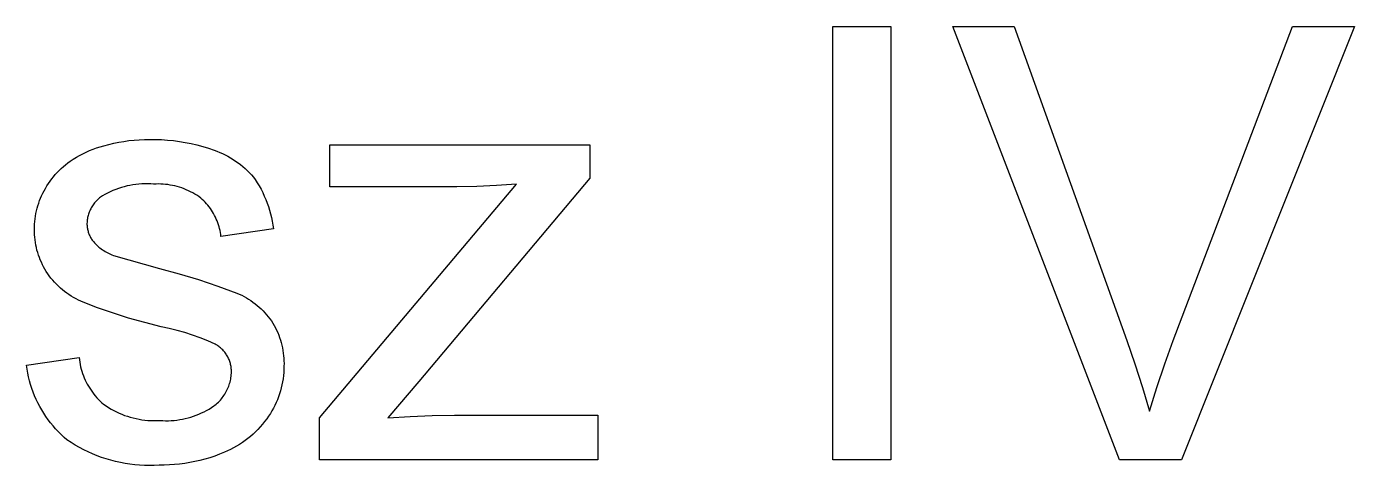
# Model space of a CAD drawing. Header units: millimetres. Extents: x 0 to 4468, y 0 to 3122.
# Drawn here: x 3048.6 to 3137.7, y 196.4 to 225.8 of the extents above; entities that cross this region are included whole.
import ezdxf

# ---------------------------------------------------------------- set-up
doc = ezdxf.new("R2010")
doc.units = ezdxf.units.MM
doc.header["$MEASUREMENT"] = 0
doc.layers.add('Domyślny', color=7, linetype='Continuous', true_color=0x000000)

msp = doc.modelspace()

# ---------------------------------------------------------------- linework, layer by layer
at = {"layer": 'Domyślny'}
for p, q in [((3102.699, 196.75), (3102.699, 225.847)), ((3102.699, 225.847), (3106.578, 225.847)), ((3106.578, 225.847), (3106.578, 196.75)), ((3121.929, 196.75), (3110.742, 225.847)), ((3110.742, 225.847), (3114.867, 225.847)), ((3114.867, 225.847), (3122.422, 204.763)), ((3125.546, 204.763), (3133.559, 225.847)), ((3137.709, 225.847), (3126.103, 196.75)), ((3133.559, 225.847), (3137.709, 225.847)), ((3052.797, 217.518), (3053.03, 217.611)), ((3053.03, 217.611), (3053.265, 217.696)), ((3053.265, 217.696), (3053.503, 217.772)), ((3053.503, 217.772), (3053.744, 217.84)), ((3053.744, 217.84), (3054.078, 217.931)), ((3054.078, 217.931), (3054.414, 218.011)), ((3054.414, 218.011), (3054.753, 218.08)), ((3054.753, 218.08), (3055.094, 218.138)), ((3055.094, 218.138), (3055.436, 218.186)), ((3055.436, 218.186), (3055.78, 218.222)), ((3055.78, 218.222), (3056.125, 218.247)), ((3056.125, 218.247), (3056.47, 218.261)), ((3056.47, 218.261), (3056.816, 218.264)), ((3056.816, 218.264), (3057.218, 218.266)), ((3057.218, 218.266), (3057.62, 218.253)), ((3057.62, 218.253), (3058.022, 218.227)), ((3058.022, 218.227), (3058.422, 218.188)), ((3058.422, 218.188), (3058.821, 218.135)), ((3058.821, 218.135), (3059.218, 218.069)), ((3059.218, 218.069), (3059.612, 217.989)), ((3059.612, 217.989), (3060.003, 217.896)), ((3060.003, 217.896), (3060.391, 217.79)), ((3060.391, 217.79), (3060.776, 217.671)), ((3060.776, 217.671), (3061.156, 217.54)), ((3061.156, 217.54), (3061.346, 217.471)), ((3068.929, 215.09), (3068.929, 217.912)), ((3068.929, 217.912), (3086.387, 217.912)), ((3086.387, 217.912), (3086.387, 215.663)), ((3051.178, 216.57), (3051.328, 216.688)), ((3051.328, 216.688), (3051.482, 216.801)), ((3051.482, 216.801), (3051.69, 216.939)), ((3051.69, 216.939), (3051.903, 217.07)), ((3051.903, 217.07), (3052.121, 217.194)), ((3052.121, 217.194), (3052.343, 217.31)), ((3052.343, 217.31), (3052.568, 217.418)), ((3052.568, 217.418), (3052.797, 217.518)), ((3061.346, 217.471), (3061.533, 217.397)), ((3061.533, 217.397), (3061.718, 217.316)), ((3061.718, 217.316), (3061.9, 217.228)), ((3061.9, 217.228), (3062.079, 217.135)), ((3062.079, 217.135), (3062.255, 217.035)), ((3062.255, 217.035), (3062.427, 216.93)), ((3062.427, 216.93), (3062.595, 216.818)), ((3062.595, 216.818), (3062.76, 216.701)), ((3062.76, 216.701), (3062.92, 216.579)), ((3050.249, 215.615), (3050.367, 215.765)), ((3050.367, 215.765), (3050.491, 215.91)), ((3050.491, 215.91), (3050.62, 216.051)), ((3050.62, 216.051), (3050.753, 216.188)), ((3050.753, 216.188), (3050.89, 216.32)), ((3050.89, 216.32), (3051.032, 216.448)), ((3051.032, 216.448), (3051.178, 216.57)), ((3062.92, 216.579), (3063.076, 216.451)), ((3063.076, 216.451), (3063.228, 216.318)), ((3063.228, 216.318), (3063.375, 216.179)), ((3063.375, 216.179), (3063.517, 216.036)), ((3063.517, 216.036), (3063.654, 215.888)), ((3063.654, 215.888), (3063.786, 215.735)), ((3049.732, 214.815), (3049.825, 214.981)), ((3049.825, 214.981), (3049.923, 215.145)), ((3049.923, 215.145), (3050.026, 215.305)), ((3050.026, 215.305), (3050.135, 215.462)), ((3050.135, 215.462), (3050.249, 215.615)), ((3054.546, 214.91), (3054.361, 214.835)), ((3054.734, 214.978), (3054.546, 214.91)), ((3054.924, 215.039), (3054.734, 214.978)), ((3055.116, 215.093), (3054.924, 215.039)), ((3055.31, 215.141), (3055.116, 215.093)), ((3055.505, 215.183), (3055.31, 215.141)), ((3055.701, 215.217), (3055.505, 215.183)), ((3055.899, 215.245), (3055.701, 215.217)), ((3056.098, 215.266), (3055.899, 215.245)), ((3056.297, 215.28), (3056.098, 215.266)), ((3056.496, 215.287), (3056.297, 215.28)), ((3056.696, 215.287), (3056.496, 215.287)), ((3056.895, 215.28), (3056.696, 215.287)), ((3057.094, 215.267), (3056.895, 215.28)), ((3057.255, 215.274), (3057.094, 215.267)), ((3057.415, 215.276), (3057.255, 215.274)), ((3057.575, 215.273), (3057.415, 215.276)), ((3057.735, 215.264), (3057.575, 215.273)), ((3057.895, 215.251), (3057.735, 215.264)), ((3058.054, 215.231), (3057.895, 215.251)), ((3058.212, 215.207), (3058.054, 215.231)), ((3058.37, 215.177), (3058.212, 215.207)), ((3058.526, 215.142), (3058.37, 215.177)), ((3058.681, 215.102), (3058.526, 215.142)), ((3058.835, 215.057), (3058.681, 215.102)), ((3058.987, 215.006), (3058.835, 215.057)), ((3059.138, 214.951), (3058.987, 215.006)), ((3059.286, 214.89), (3059.138, 214.951)), ((3059.432, 214.825), (3059.286, 214.89)), ((3063.786, 215.735), (3063.913, 215.578)), ((3063.913, 215.578), (3064.049, 215.364)), ((3064.049, 215.364), (3064.179, 215.145)), ((3064.179, 215.145), (3064.301, 214.922)), ((3064.301, 214.922), (3064.416, 214.695)), ((3068.223, 199.575), (3081.449, 215.267)), ((3077.454, 215.09), (3068.929, 215.09)), ((3086.387, 215.663), (3074.886, 202.019)), ((3078.787, 215.115), (3077.454, 215.09)), ((3080.119, 215.174), (3078.787, 215.115)), ((3081.449, 215.267), (3080.119, 215.174)), ((3049.319, 213.817), (3049.374, 213.988)), ((3049.374, 213.988), (3049.434, 214.158)), ((3049.434, 214.158), (3049.501, 214.326)), ((3049.501, 214.326), (3049.572, 214.491)), ((3049.572, 214.491), (3049.649, 214.654)), ((3049.649, 214.654), (3049.732, 214.815)), ((3053.126, 214.002), (3053.078, 213.94)), ((3053.177, 214.062), (3053.126, 214.002)), ((3053.229, 214.121), (3053.177, 214.062)), ((3053.284, 214.177), (3053.229, 214.121)), ((3053.34, 214.232), (3053.284, 214.177)), ((3053.399, 214.285), (3053.34, 214.232)), ((3053.459, 214.336), (3053.399, 214.285)), ((3053.52, 214.385), (3053.459, 214.336)), ((3053.584, 214.431), (3053.52, 214.385)), ((3053.649, 214.476), (3053.584, 214.431)), ((3053.822, 214.575), (3053.649, 214.476)), ((3053.999, 214.668), (3053.822, 214.575)), ((3054.178, 214.755), (3053.999, 214.668)), ((3054.361, 214.835), (3054.178, 214.755)), ((3059.577, 214.755), (3059.432, 214.825)), ((3059.718, 214.68), (3059.577, 214.755)), ((3059.857, 214.6), (3059.718, 214.68)), ((3059.994, 214.516), (3059.857, 214.6)), ((3060.127, 214.427), (3059.994, 214.516)), ((3060.258, 214.334), (3060.127, 214.427)), ((3060.359, 214.243), (3060.258, 214.334)), ((3060.458, 214.149), (3060.359, 214.243)), ((3060.553, 214.052), (3060.458, 214.149)), ((3060.645, 213.951), (3060.553, 214.052)), ((3064.416, 214.695), (3064.524, 214.465)), ((3064.524, 214.465), (3064.624, 214.231)), ((3064.624, 214.231), (3064.716, 213.994)), ((3064.716, 213.994), (3064.8, 213.754)), ((3049.132, 212.936), (3049.158, 213.114)), ((3049.158, 213.114), (3049.189, 213.292)), ((3049.189, 213.292), (3049.227, 213.468)), ((3049.227, 213.468), (3049.27, 213.643)), ((3049.27, 213.643), (3049.319, 213.817)), ((3052.679, 213.091), (3052.662, 213.015)), ((3052.698, 213.168), (3052.679, 213.091)), ((3052.72, 213.243), (3052.698, 213.168)), ((3052.745, 213.318), (3052.72, 213.243)), ((3052.773, 213.392), (3052.745, 213.318)), ((3052.802, 213.464), (3052.773, 213.392)), ((3052.835, 213.536), (3052.802, 213.464)), ((3052.869, 213.607), (3052.835, 213.536)), ((3052.906, 213.676), (3052.869, 213.607)), ((3052.946, 213.744), (3052.906, 213.676)), ((3052.988, 213.811), (3052.946, 213.744)), ((3053.032, 213.876), (3052.988, 213.811)), ((3053.078, 213.94), (3053.032, 213.876)), ((3060.733, 213.847), (3060.645, 213.951)), ((3060.818, 213.74), (3060.733, 213.847)), ((3060.899, 213.631), (3060.818, 213.74)), ((3060.976, 213.519), (3060.899, 213.631)), ((3061.049, 213.404), (3060.976, 213.519)), ((3061.118, 213.286), (3061.049, 213.404)), ((3061.183, 213.167), (3061.118, 213.286)), ((3061.244, 213.045), (3061.183, 213.167)), ((3064.8, 213.754), (3064.876, 213.512)), ((3064.876, 213.512), (3064.945, 213.267)), ((3064.945, 213.267), (3065.005, 213.02)), ((3049.09, 212.216), (3049.092, 212.397)), ((3049.091, 212.042), (3049.09, 212.216)), ((3049.092, 212.397), (3049.099, 212.577)), ((3049.099, 212.577), (3049.113, 212.757)), ((3049.113, 212.757), (3049.132, 212.936)), ((3052.621, 212.703), (3052.617, 212.624)), ((3052.617, 212.624), (3052.618, 212.558)), ((3052.618, 212.558), (3052.621, 212.493)), ((3052.627, 212.781), (3052.621, 212.703)), ((3052.621, 212.493), (3052.626, 212.427)), ((3052.626, 212.427), (3052.633, 212.362)), ((3052.636, 212.859), (3052.627, 212.781)), ((3052.633, 212.362), (3052.643, 212.297)), ((3052.647, 212.937), (3052.636, 212.859)), ((3052.643, 212.297), (3052.655, 212.233)), ((3052.662, 213.015), (3052.647, 212.937)), ((3052.655, 212.233), (3052.669, 212.168)), ((3061.301, 212.921), (3061.244, 213.045)), ((3061.353, 212.795), (3061.301, 212.921)), ((3061.401, 212.668), (3061.353, 212.795)), ((3061.444, 212.539), (3061.401, 212.668)), ((3061.484, 212.408), (3061.444, 212.539)), ((3061.518, 212.276), (3061.484, 212.408)), ((3061.548, 212.143), (3061.518, 212.276)), ((3065.137, 212.269), (3061.61, 211.74)), ((3065.005, 213.02), (3065.057, 212.771)), ((3065.057, 212.771), (3065.102, 212.52)), ((3065.102, 212.52), (3065.137, 212.269)), ((3049.098, 211.868), (3049.091, 212.042)), ((3049.111, 211.694), (3049.098, 211.868)), ((3049.13, 211.52), (3049.111, 211.694)), ((3049.155, 211.348), (3049.13, 211.52)), ((3049.185, 211.176), (3049.155, 211.348)), ((3052.669, 212.168), (3052.686, 212.105)), ((3052.686, 212.105), (3052.704, 212.042)), ((3052.704, 212.042), (3052.725, 211.979)), ((3052.725, 211.979), (3052.748, 211.918)), ((3052.748, 211.918), (3052.773, 211.857)), ((3052.773, 211.857), (3052.8, 211.797)), ((3052.8, 211.797), (3052.829, 211.738)), ((3052.829, 211.738), (3052.86, 211.68)), ((3052.86, 211.68), (3052.893, 211.624)), ((3052.893, 211.624), (3052.928, 211.568)), ((3052.928, 211.568), (3052.965, 211.514)), ((3052.965, 211.514), (3053.003, 211.461)), ((3053.003, 211.461), (3053.044, 211.409)), ((3053.044, 211.409), (3053.112, 211.331)), ((3053.112, 211.331), (3053.182, 211.256)), ((3061.574, 212.01), (3061.548, 212.143)), ((3061.594, 211.875), (3061.574, 212.01)), ((3061.61, 211.74), (3061.594, 211.875)), ((3049.221, 211.005), (3049.185, 211.176)), ((3049.262, 210.836), (3049.221, 211.005)), ((3049.31, 210.668), (3049.262, 210.836)), ((3049.362, 210.502), (3049.31, 210.668)), ((3049.421, 210.338), (3049.362, 210.502)), ((3053.182, 211.256), (3053.255, 211.183)), ((3053.255, 211.183), (3053.331, 211.112)), ((3053.331, 211.112), (3053.408, 211.044)), ((3053.408, 211.044), (3053.488, 210.979)), ((3053.488, 210.979), (3053.57, 210.916)), ((3053.57, 210.916), (3053.654, 210.856)), ((3053.654, 210.856), (3053.74, 210.799)), ((3053.74, 210.799), (3053.828, 210.745)), ((3053.828, 210.745), (3053.918, 210.693)), ((3053.918, 210.693), (3054.009, 210.645)), ((3054.009, 210.645), (3054.102, 210.6)), ((3054.102, 210.6), (3054.196, 210.558)), ((3054.196, 210.558), (3054.292, 210.519)), ((3054.292, 210.519), (3054.389, 210.483)), ((3054.389, 210.483), (3057.486, 209.596)), ((3049.484, 210.175), (3049.421, 210.338)), ((3049.554, 210.015), (3049.484, 210.175)), ((3049.628, 209.857), (3049.554, 210.015)), ((3049.708, 209.702), (3049.628, 209.857)), ((3049.792, 209.55), (3049.708, 209.702)), ((3049.882, 209.4), (3049.792, 209.55)), ((3057.486, 209.596), (3058.803, 209.245)), ((3049.983, 209.248), (3049.882, 209.4)), ((3050.09, 209.099), (3049.983, 209.248)), ((3050.201, 208.954), (3050.09, 209.099)), ((3050.318, 208.813), (3050.201, 208.954)), ((3050.439, 208.675), (3050.318, 208.813)), ((3050.565, 208.543), (3050.439, 208.675)), ((3058.803, 209.245), (3060.109, 208.852)), ((3060.109, 208.852), (3061.402, 208.419)), ((3050.695, 208.414), (3050.565, 208.543)), ((3050.83, 208.29), (3050.695, 208.414)), ((3050.969, 208.171), (3050.83, 208.29)), ((3051.112, 208.057), (3050.969, 208.171)), ((3051.259, 207.948), (3051.112, 208.057)), ((3051.409, 207.844), (3051.259, 207.948)), ((3051.563, 207.745), (3051.409, 207.844)), ((3051.72, 207.651), (3051.563, 207.745)), ((3061.402, 208.419), (3062.681, 207.945)), ((3062.681, 207.945), (3062.844, 207.875)), ((3062.844, 207.875), (3063.004, 207.799)), ((3063.004, 207.799), (3063.162, 207.717)), ((3063.162, 207.717), (3063.317, 207.631)), ((3051.881, 207.563), (3051.72, 207.651)), ((3052.044, 207.481), (3051.881, 207.563)), ((3052.21, 207.404), (3052.044, 207.481)), ((3053.265, 206.992), (3052.21, 207.404)), ((3054.333, 206.614), (3053.265, 206.992)), ((3063.317, 207.631), (3063.469, 207.539)), ((3063.469, 207.539), (3063.618, 207.442)), ((3063.618, 207.442), (3063.763, 207.34)), ((3063.763, 207.34), (3063.905, 207.233)), ((3063.905, 207.233), (3064.043, 207.122)), ((3064.043, 207.122), (3064.178, 207.006)), ((3064.178, 207.006), (3064.308, 206.886)), ((3064.308, 206.886), (3064.435, 206.761)), ((3055.412, 206.272), (3054.333, 206.614)), ((3056.502, 205.965), (3055.412, 206.272)), ((3057.601, 205.694), (3056.502, 205.965)), ((3064.435, 206.761), (3064.557, 206.633)), ((3064.557, 206.633), (3064.675, 206.5)), ((3064.675, 206.5), (3064.788, 206.363)), ((3064.788, 206.363), (3064.897, 206.223)), ((3064.897, 206.223), (3065.001, 206.079)), ((3065.001, 206.079), (3065.095, 205.928)), ((3058.134, 205.578), (3057.601, 205.694)), ((3058.663, 205.444), (3058.134, 205.578)), ((3059.187, 205.293), (3058.663, 205.444)), ((3059.706, 205.124), (3059.187, 205.293)), ((3060.219, 204.938), (3059.706, 205.124)), ((3065.095, 205.928), (3065.185, 205.773)), ((3065.185, 205.773), (3065.269, 205.616)), ((3065.269, 205.616), (3065.347, 205.456)), ((3065.347, 205.456), (3065.42, 205.294)), ((3065.42, 205.294), (3065.488, 205.129)), ((3065.488, 205.129), (3065.55, 204.962)), ((3060.725, 204.735), (3060.219, 204.938)), ((3061.225, 204.515), (3060.725, 204.735)), ((3061.286, 204.48), (3061.225, 204.515)), ((3061.347, 204.444), (3061.286, 204.48)), ((3061.406, 204.405), (3061.347, 204.444)), ((3061.463, 204.364), (3061.406, 204.405)), ((3061.52, 204.321), (3061.463, 204.364)), ((3061.574, 204.277), (3061.52, 204.321)), ((3061.628, 204.23), (3061.574, 204.277)), ((3061.679, 204.182), (3061.628, 204.23)), ((3061.729, 204.132), (3061.679, 204.182)), ((3065.55, 204.962), (3065.606, 204.793)), ((3065.606, 204.793), (3065.656, 204.622)), ((3065.656, 204.622), (3065.701, 204.449)), ((3065.701, 204.449), (3065.739, 204.275)), ((3065.739, 204.275), (3065.772, 204.1)), ((3122.422, 204.763), (3122.97, 203.192)), ((3124.97, 203.195), (3125.546, 204.763)), ((3048.561, 203.099), (3052.088, 203.628)), ((3052.088, 203.628), (3052.106, 203.471)), ((3052.106, 203.471), (3052.129, 203.314)), ((3052.129, 203.314), (3052.157, 203.159)), ((3061.778, 204.081), (3061.729, 204.132)), ((3061.824, 204.027), (3061.778, 204.081)), ((3061.869, 203.973), (3061.824, 204.027)), ((3061.912, 203.917), (3061.869, 203.973)), ((3061.952, 203.859), (3061.912, 203.917)), ((3061.991, 203.8), (3061.952, 203.859)), ((3062.028, 203.74), (3061.991, 203.8)), ((3062.063, 203.678), (3062.028, 203.74)), ((3062.096, 203.615), (3062.063, 203.678)), ((3062.126, 203.552), (3062.096, 203.615)), ((3062.155, 203.487), (3062.126, 203.552)), ((3062.181, 203.421), (3062.155, 203.487)), ((3062.205, 203.355), (3062.181, 203.421)), ((3062.226, 203.288), (3062.205, 203.355)), ((3062.246, 203.22), (3062.226, 203.288)), ((3065.772, 204.1), (3065.799, 203.924)), ((3065.799, 203.924), (3065.82, 203.747)), ((3065.82, 203.747), (3065.835, 203.57)), ((3065.835, 203.57), (3065.843, 203.392)), ((3065.843, 203.392), (3065.846, 203.214)), ((3048.599, 202.836), (3048.561, 203.099)), ((3048.645, 202.576), (3048.599, 202.836)), ((3048.7, 202.316), (3048.645, 202.576)), ((3052.157, 203.159), (3052.191, 203.005)), ((3052.191, 203.005), (3052.23, 202.851)), ((3052.23, 202.851), (3052.274, 202.7)), ((3052.274, 202.7), (3052.323, 202.549)), ((3052.323, 202.549), (3052.377, 202.401)), ((3052.377, 202.401), (3052.436, 202.254)), ((3062.263, 203.151), (3062.246, 203.22)), ((3062.277, 203.082), (3062.263, 203.151)), ((3062.29, 203.013), (3062.277, 203.082)), ((3062.3, 202.943), (3062.29, 203.013)), ((3062.296, 202.365), (3062.306, 202.463)), ((3062.307, 202.872), (3062.3, 202.943)), ((3062.306, 202.463), (3062.313, 202.562)), ((3062.313, 202.802), (3062.307, 202.872)), ((3062.315, 202.731), (3062.313, 202.802)), ((3062.313, 202.562), (3062.316, 202.661)), ((3062.316, 202.661), (3062.315, 202.731)), ((3065.809, 202.409), (3065.783, 202.202)), ((3065.827, 202.618), (3065.809, 202.409)), ((3065.839, 202.826), (3065.827, 202.618)), ((3065.843, 203.035), (3065.839, 202.826)), ((3065.846, 203.214), (3065.843, 203.035)), ((3122.97, 203.192), (3123.479, 201.609)), ((3124.437, 201.611), (3124.97, 203.195)), ((3048.764, 202.059), (3048.7, 202.316)), ((3048.836, 201.804), (3048.764, 202.059)), ((3048.918, 201.552), (3048.836, 201.804)), ((3049.007, 201.302), (3048.918, 201.552)), ((3052.436, 202.254), (3052.499, 202.109)), ((3052.499, 202.109), (3052.568, 201.967)), ((3052.568, 201.967), (3052.641, 201.827)), ((3052.641, 201.827), (3052.719, 201.69)), ((3052.719, 201.69), (3052.802, 201.555)), ((3052.802, 201.555), (3052.889, 201.423)), ((3062.016, 201.421), (3062.058, 201.511)), ((3062.058, 201.511), (3062.097, 201.601)), ((3062.097, 201.601), (3062.133, 201.694)), ((3062.133, 201.694), (3062.166, 201.787)), ((3062.166, 201.787), (3062.196, 201.881)), ((3062.196, 201.881), (3062.223, 201.976)), ((3062.223, 201.976), (3062.246, 202.072)), ((3062.246, 202.072), (3062.266, 202.169)), ((3062.266, 202.169), (3062.283, 202.267)), ((3062.283, 202.267), (3062.296, 202.365)), ((3065.662, 201.587), (3065.608, 201.385)), ((3065.709, 201.79), (3065.662, 201.587)), ((3065.75, 201.996), (3065.709, 201.79)), ((3065.783, 202.202), (3065.75, 201.996)), ((3074.886, 202.019), (3072.825, 199.572)), ((3123.479, 201.609), (3123.948, 200.013)), ((3123.948, 200.013), (3124.437, 201.611)), ((3049.105, 201.056), (3049.007, 201.302)), ((3049.211, 200.813), (3049.105, 201.056)), ((3049.325, 200.574), (3049.211, 200.813)), ((3052.889, 201.423), (3052.98, 201.294)), ((3052.98, 201.294), (3053.076, 201.168)), ((3053.076, 201.168), (3053.176, 201.046)), ((3053.176, 201.046), (3053.279, 200.926)), ((3053.279, 200.926), (3053.387, 200.811)), ((3053.387, 200.811), (3053.499, 200.699)), ((3053.499, 200.699), (3053.614, 200.591)), ((3053.614, 200.591), (3053.733, 200.487)), ((3061.363, 200.559), (3061.436, 200.626)), ((3061.436, 200.626), (3061.505, 200.696)), ((3061.505, 200.696), (3061.573, 200.769)), ((3061.573, 200.769), (3061.638, 200.843)), ((3061.638, 200.843), (3061.7, 200.92)), ((3061.7, 200.92), (3061.76, 200.999)), ((3061.76, 200.999), (3061.816, 201.08)), ((3061.816, 201.08), (3061.871, 201.163)), ((3061.871, 201.163), (3061.922, 201.247)), ((3061.922, 201.247), (3061.97, 201.333)), ((3061.97, 201.333), (3062.016, 201.421)), ((3065.321, 200.6), (3065.232, 200.411)), ((3065.403, 200.792), (3065.321, 200.6)), ((3065.478, 200.988), (3065.403, 200.792)), ((3065.546, 201.185), (3065.478, 200.988)), ((3065.608, 201.385), (3065.546, 201.185)), ((3049.447, 200.339), (3049.325, 200.574)), ((3049.578, 200.108), (3049.447, 200.339)), ((3049.715, 199.882), (3049.578, 200.108)), ((3049.861, 199.66), (3049.715, 199.882)), ((3053.733, 200.487), (3053.897, 200.372)), ((3053.897, 200.372), (3054.066, 200.264)), ((3054.066, 200.264), (3054.238, 200.161)), ((3054.238, 200.161), (3054.413, 200.065)), ((3054.413, 200.065), (3054.592, 199.974)), ((3054.592, 199.974), (3054.774, 199.889)), ((3054.774, 199.889), (3054.958, 199.811)), ((3054.958, 199.811), (3055.145, 199.739)), ((3055.145, 199.739), (3055.335, 199.674)), ((3059.771, 199.684), (3059.951, 199.749)), ((3059.951, 199.749), (3060.128, 199.82)), ((3060.128, 199.82), (3060.303, 199.898)), ((3060.303, 199.898), (3060.476, 199.981)), ((3060.476, 199.981), (3060.645, 200.07)), ((3060.645, 200.07), (3060.811, 200.165)), ((3060.811, 200.165), (3060.974, 200.265)), ((3060.974, 200.265), (3061.134, 200.371)), ((3061.134, 200.371), (3061.212, 200.431)), ((3061.212, 200.431), (3061.289, 200.493)), ((3061.289, 200.493), (3061.363, 200.559)), ((3064.928, 199.863), (3064.814, 199.688)), ((3065.035, 200.042), (3064.928, 199.863)), ((3065.137, 200.225), (3065.035, 200.042)), ((3065.232, 200.411), (3065.137, 200.225)), ((3074.308, 199.667), (3075.794, 199.726)), ((3075.794, 199.726), (3077.28, 199.748)), ((3077.28, 199.748), (3086.916, 199.748)), ((3086.916, 199.748), (3086.916, 196.75)), ((3050.013, 199.444), (3049.861, 199.66)), ((3050.173, 199.232), (3050.013, 199.444)), ((3050.34, 199.027), (3050.173, 199.232)), ((3050.514, 198.826), (3050.34, 199.027)), ((3050.695, 198.632), (3050.514, 198.826)), ((3055.335, 199.674), (3055.526, 199.615)), ((3055.526, 199.615), (3055.719, 199.563)), ((3055.719, 199.563), (3055.914, 199.517)), ((3055.914, 199.517), (3056.111, 199.478)), ((3056.111, 199.478), (3056.309, 199.446)), ((3056.309, 199.446), (3056.507, 199.42)), ((3056.507, 199.42), (3056.707, 199.402)), ((3056.707, 199.402), (3056.907, 199.39)), ((3056.907, 199.39), (3057.107, 199.385)), ((3057.107, 199.385), (3057.308, 199.387)), ((3057.308, 199.387), (3057.508, 199.396)), ((3057.508, 199.396), (3057.699, 199.384)), ((3057.699, 199.384), (3057.89, 199.379)), ((3057.89, 199.379), (3058.082, 199.38)), ((3058.082, 199.38), (3058.273, 199.388)), ((3058.273, 199.388), (3058.464, 199.403)), ((3058.464, 199.403), (3058.654, 199.424)), ((3058.654, 199.424), (3058.843, 199.451)), ((3058.843, 199.451), (3059.032, 199.485)), ((3059.032, 199.485), (3059.219, 199.525)), ((3059.219, 199.525), (3059.405, 199.572)), ((3059.405, 199.572), (3059.589, 199.625)), ((3059.589, 199.625), (3059.771, 199.684)), ((3064.251, 198.966), (3064.096, 198.798)), ((3064.401, 199.139), (3064.251, 198.966)), ((3064.545, 199.317), (3064.401, 199.139)), ((3064.682, 199.5), (3064.545, 199.317)), ((3064.814, 199.688), (3064.682, 199.5)), ((3068.223, 196.75), (3068.223, 199.575)), ((3072.825, 199.572), (3074.308, 199.667)), ((3050.881, 198.444), (3050.695, 198.632)), ((3051.075, 198.263), (3050.881, 198.444)), ((3051.274, 198.088), (3051.075, 198.263)), ((3051.546, 197.908), (3051.274, 198.088)), ((3063.05, 197.911), (3062.859, 197.785)), ((3063.237, 198.044), (3063.05, 197.911)), ((3063.419, 198.182), (3063.237, 198.044)), ((3063.596, 198.327), (3063.419, 198.182)), ((3063.768, 198.478), (3063.596, 198.327)), ((3063.935, 198.635), (3063.768, 198.478)), ((3064.096, 198.798), (3063.935, 198.635)), ((3051.824, 197.737), (3051.546, 197.908)), ((3052.108, 197.575), (3051.824, 197.737)), ((3052.396, 197.423), (3052.108, 197.575)), ((3052.69, 197.281), (3052.396, 197.423)), ((3052.989, 197.148), (3052.69, 197.281)), ((3053.291, 197.026), (3052.989, 197.148)), ((3053.598, 196.914), (3053.291, 197.026)), ((3061.524, 197.126), (3061.199, 197.006)), ((3061.845, 197.257), (3061.524, 197.126)), ((3062.055, 197.349), (3061.845, 197.257)), ((3062.261, 197.447), (3062.055, 197.349)), ((3062.464, 197.553), (3062.261, 197.447)), ((3062.663, 197.666), (3062.464, 197.553)), ((3062.859, 197.785), (3062.663, 197.666)), ((3053.908, 196.812), (3053.598, 196.914)), ((3054.222, 196.721), (3053.908, 196.812)), ((3054.538, 196.64), (3054.222, 196.721)), ((3054.857, 196.57), (3054.538, 196.64)), ((3055.178, 196.51), (3054.857, 196.57)), ((3055.501, 196.461), (3055.178, 196.51)), ((3055.825, 196.424), (3055.501, 196.461)), ((3056.15, 196.397), (3055.825, 196.424)), ((3056.476, 196.38), (3056.15, 196.397)), ((3056.803, 196.375), (3056.476, 196.38)), ((3057.129, 196.381), (3056.803, 196.375)), ((3057.455, 196.398), (3057.129, 196.381)), ((3057.802, 196.398), (3057.455, 196.398)), ((3058.148, 196.409), (3057.802, 196.398)), ((3058.494, 196.431), (3058.148, 196.409)), ((3058.839, 196.464), (3058.494, 196.431)), ((3059.183, 196.509), (3058.839, 196.464)), ((3059.525, 196.564), (3059.183, 196.509)), ((3059.865, 196.631), (3059.525, 196.564)), ((3060.203, 196.708), (3059.865, 196.631)), ((3060.538, 196.797), (3060.203, 196.708)), ((3060.87, 196.896), (3060.538, 196.797)), ((3061.199, 197.006), (3060.87, 196.896)), ((3086.916, 196.75), (3068.223, 196.75)), ((3106.578, 196.75), (3102.699, 196.75)), ((3126.103, 196.75), (3121.929, 196.75))]:
    msp.add_line(p, q, dxfattribs=at)

doc.saveas('drawing.dxf')
